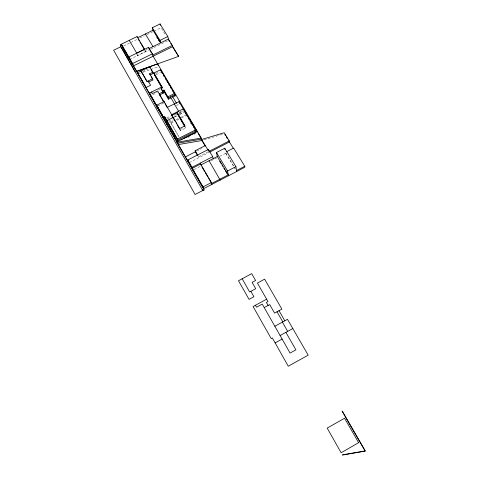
<?xml version="1.0" encoding="UTF-8"?>
<svg xmlns="http://www.w3.org/2000/svg" width="479" height="479" viewBox="0 0 479 479"><rect width="100%" height="100%" fill="white"/><g stroke="black" fill="none" stroke-linecap="round" stroke-linejoin="round"><path stroke-width="0.36" stroke-dasharray="2.4 1.8" d="M194.151 169.554L200.45 166.303M211.191 160.764L213.083 159.788M214.67 158.968L216.61 157.968M219.843 156.298L225.663 153.298L225.483 152.298L235.381 168.656M208.209 151.765L198.593 156.699L198.851 157.687L198.162 156.507M189.325 162.579L209.072 152.436M196.683 151.13L201.737 148.538M187.78 137.479L189.774 136.473M193.761 134.467L195.755 133.461M179.978 129.617L182.637 128.282M179.547 129.414L180.296 130.713L185.595 128.055L185.295 126.953M178.96 137.048L170.997 123.193L170.734 122.331L173.374 121.013M176.021 119.696L179.978 117.714M180.643 117.385L185.924 114.75M170.997 123.193L174.29 121.546M176.931 120.229L178.906 119.247M181.541 117.93L186.157 115.625M166.8 117.954L170.955 115.882M179.17 112.23L182.325 110.655M167.225 118.99L171.237 116.99M174.578 115.325L176.583 114.331M179.254 112.996L183.265 110.996M178.853 113.679L183.259 111.481M174.242 116.978L176.907 115.649M179.571 114.325L183.565 112.331M174.344 117.151L177.008 115.822M179.673 114.493L183.667 112.505M168.524 121.115L172.332 119.217M168.871 122.229L173.302 120.019M157.735 106.039L163.77 103.057M176.314 105.566L178.972 104.248M149.801 94.243L151.388 93.459M158.292 90.058L160.208 89.118M152.795 94.734L157.369 92.483M145.011 50.517L147.622 49.241M129.689 59.414L149.298 49.81M150.645 49.157L153.334 47.84M153.969 47.529L168.117 40.601M136.802 54.289L137.551 55.564L145.394 51.732L144.628 49.307M155.639 73.562L158.932 71.952M156.01 74.772L160.609 72.527M123.57 45.99L129.426 43.14M130.725 42.511L137.862 39.038M139.832 38.075L144.436 35.835M147.017 34.584L152.729 31.8M154.004 31.183L161.082 27.74M142.754 71.575L148.095 68.97M139.024 73.718L140.413 73.221M143.197 72.221L150.149 69.718M150.849 69.467L157.801 66.964M203.97 139.898L223.016 134.18M161.465 28.363L165.692 35.266M225.663 153.298L233.638 166.476M234.015 167.105L235.159 168.991M144.634 50.457L145.388 51.726M190.187 122.498L190.923 123.75M184.87 126.803L185.595 128.055M170.734 122.331L179.074 136.838M137.15 54.361L137.551 55.564M179.661 128.516L180.296 130.713"/><path stroke-width="0.72" d="M120.391 45.822L120.355 45.433M120.498 45.08L120.492 45.212M120.564 45.104L121.295 44.511L136.563 71.126L204.234 189.882L203.527 190.181M121.295 44.511L120.624 44.918M280.095 335.528L292.813 328.546M275.138 342.892L282.101 339.06M274.838 326.259L287.502 319.337L308.171 355.167L288.268 366.219L272.377 337.994L271.228 338.617L253.08 306.518L266.623 299.189M264.216 307.56L269.707 304.584L274.587 313.116L281.892 309.141L264.606 279.173L257.391 283.041L267.971 301.548L266.39 302.405L268.126 305.446M242.176 278.754L249.643 291.974L255.726 288.705L252.122 282.37L255.618 280.49L251.714 273.659L238.494 280.736L249.032 299.345L253.918 296.717L250.864 291.316M203.072 186.9L211.437 182.547L200.581 164.04L192.348 168.285L203.072 186.9L203.563 188.738L244.889 167.225L244.763 166.255L233.644 148.083L226.106 151.975M211.658 183.481L228.261 174.841L217.292 156.525L216.466 152.514L224.753 148.25L235.913 166.656L236.674 171.5M236.524 170.542L244.763 166.255M228.435 175.787L227.555 170.997L235.913 166.656M217.292 156.525L200.833 165.016L200.33 163.064M208.85 151.436L229.279 140.946L224.244 132.719L201.611 139.509L208.137 150.262M209.73 152.094L229.447 141.97L229.279 140.946M192.893 170.207L192.073 167.321L212.73 156.669L208.395 149.424L187.84 159.968L188.69 162.908L185.277 156.98L195.42 151.777L195.163 150.777L205.293 145.58M178.176 144.646L177.727 143.197L164.548 120.319L163.602 117.301L164.686 116.762L165.399 119.008L178.092 141.167L196.162 132.072L195.618 129.881L179.008 101.602L167.422 107.344M180.888 139.994L182.218 139.323M183.553 138.653L195.546 132.617M178.092 141.167L177.44 139.018L195.618 129.881M161.764 86.992L149.406 93.07L163.992 118.409L165.039 117.888L177.769 140.096L195.893 130.983L194.773 129.079M171.662 114.667L183.283 108.883L183.589 110.026M165.614 118.547L164.207 119.247L122.271 46.625L121.391 44.188L137.066 36.566L144.628 49.301L136.749 53.157L129.24 40.368M171.626 115.553L177.637 112.559M182.978 109.901L184.313 109.236M165.399 119.008L164.351 119.528L149.406 93.07M159.238 93.728L164.249 91.261L168.171 97.997L174.841 94.704L173.709 92.782M159.603 94.902L164.602 92.435L163.896 90.076L162.447 90.788L163.159 93.148L162.465 91.95M171.171 97.848L168.512 99.165L167.824 96.83L174.512 93.525L160.549 69.76L153.945 72.988L154.699 75.419L162.1 88.136M172.506 97.189L175.164 95.878L174.512 93.525M163.962 118.427L156.687 105.224L164.081 101.566L179.661 128.516L184.996 125.839L176.955 112.032L177.595 114.301L184.505 126.181M162.8 91.974L161.046 88.381L162.495 87.669L153.945 72.988M159.974 40.392L167.806 36.56L160.07 23.95L152.292 27.728L153.011 30.243L160.657 42.859L159.974 40.392L152.292 27.728M164.279 119.211L177.416 142.173L201.27 138.072L153.112 56.235L152.388 53.828L148.556 47.379L128.845 57.019L129.689 59.414M148.556 47.379L148.927 48.601L168.446 39.05L172.35 45.421L172.662 46.643L133.449 65.886L132.617 63.521L152.388 53.828M172.35 45.421L152.753 55.037L152.059 53.864M152.867 72.185L153.25 73.407L150.059 74.963L149.67 73.748L152.867 72.185L149.711 66.767L137.653 72.688L146.107 87.465L150.616 85.256L148.155 80.981M149.67 73.748L152.579 78.772L147.041 81.526L141.018 71.048L147.029 81.49M148.658 82.083L152.963 79.975L152.579 78.772M153.011 30.243L137.467 37.805L137.066 36.566M203.371 190.199L203.838 190.151M136.653 71.401L157.651 63.857L158.076 65.288M136.611 71.377L178.613 56.366L172.656 46.631L178.571 56.372M177.727 143.197L201.515 139.114L201.851 140.533L205.162 145.987M178.158 144.61L201.851 140.533M342.509 454.84L365.07 450.949L342.204 411.365M342.419 455.05L365.363 451.092L342.245 411.078M203.144 190.193L203.467 190.253M202.994 190.163L203.3 190.205M202.593 189.971L202.3 189.648L202.605 190.031M169.542 41.553L168.764 40.284L167.806 36.56M170.71 43.457L171.488 44.727M224.813 134.389L225.585 135.653M226.357 136.916L227.513 138.808M228.675 140.706L233.441 148.502M156.801 37.158L157.561 38.422M158.321 39.679L159.471 41.565M145.377 33.955L152.975 46.619M216.466 152.514L227.555 170.997M219.759 161.291L221.268 163.812M222.022 165.075L222.777 166.333M223.909 168.225L224.663 169.488M225.417 170.746L227.303 173.901M149.274 49.187L149.975 50.355M150.669 51.522L151.364 52.696M138.221 39.074L139.353 40.984M140.107 42.254L140.862 43.523M141.616 44.798L144.634 49.882M209.072 160.764L220.172 180.092M184.607 110.332L185.355 111.613M186.109 112.888L186.858 114.17M187.984 116.092L188.738 117.367M189.486 118.648L190.618 120.564M191.366 121.846L192.121 123.121M192.869 124.402L194.001 126.318M194.749 127.6L197.378 132.078M198.132 133.354L201.515 139.114M161.285 71.628L162.417 73.55M163.549 75.472L164.297 76.754M165.429 78.676L166.183 79.957M166.931 81.238L167.686 82.526M168.818 84.448L169.572 85.729M170.32 87.01L171.452 88.932M172.206 90.214L172.955 91.501M184.708 111.93L185.828 113.834M186.571 115.11L187.319 116.379M188.061 117.648L189.181 119.552M189.929 120.822L190.672 122.091M191.42 123.36L192.534 125.264M193.282 126.534L194.025 127.803M174.41 94.597L175.164 95.878M195.049 130.174L196.162 132.072M201.952 166.926L204.563 171.38M205.311 172.656L207.928 177.11M208.67 178.386L211.287 182.846M172.212 96.004L176.523 103.362M170.398 96.902L174.697 104.266M174.332 103.919L178.589 111.218M163.896 90.076L167.824 96.83M177.278 113.17L184.93 126.324M154.322 74.203L162.112 87.585M164.602 92.435L168.512 99.165M151.148 69.796L153.25 73.407M161.046 88.381L162.447 90.788M195.163 150.777L197.905 155.513M195.42 151.777L197.48 155.322M121.391 44.188L132.617 63.521M122.271 46.625L132.695 64.593M151.148 76.844L151.873 78.095M164.327 102.536L157.651 90.98L152.406 93.561L151.526 92.028M165.069 103.817L167.375 107.799M171.38 114.732L175.374 121.648M176.086 122.875L176.793 124.097M177.499 125.324L179.272 128.39M159.13 94.082L160.98 97.285M161.722 98.566L163.201 101.129M187.84 159.968L192.073 167.321M156.807 107.53L157.549 108.811M176.332 141.443L177.062 142.706M178.535 145.263L184.924 156.364M189.043 163.513L203.563 188.738M279.017 310.703L284.819 320.804M277.024 311.787L282.82 321.894M164.686 116.762L177.44 139.018M282.388 322.133L287.681 331.366M156.687 105.224L163.602 117.301M285.891 332.348L295.896 349.85L290.064 353.077L262.247 304.087L256.499 307.195L255.403 305.255M120.421 45.912L120.367 45.373L120.451 45.996M120.379 45.798L135.24 71.778M149.711 66.767L150.101 67.994M167.602 122.863L166.902 120.63L173.272 117.457L173.608 118.582M164.081 101.566L164.441 102.722M160.549 69.76L160.908 70.982M179.008 101.602L179.481 103.338M160.07 23.95L160.411 25.213M211.437 182.547L211.88 184.409M208.395 149.424L208.694 150.765M212.73 156.669L213.251 159.04M224.753 148.25L224.992 149.598M358.633 442.662L341.132 452.763L327.199 428.112L344.533 418.215L358.633 442.662M202.779 190.504L195.079 194.468L113.637 50.217L120.876 46.738L202.779 190.504"/></g></svg>
